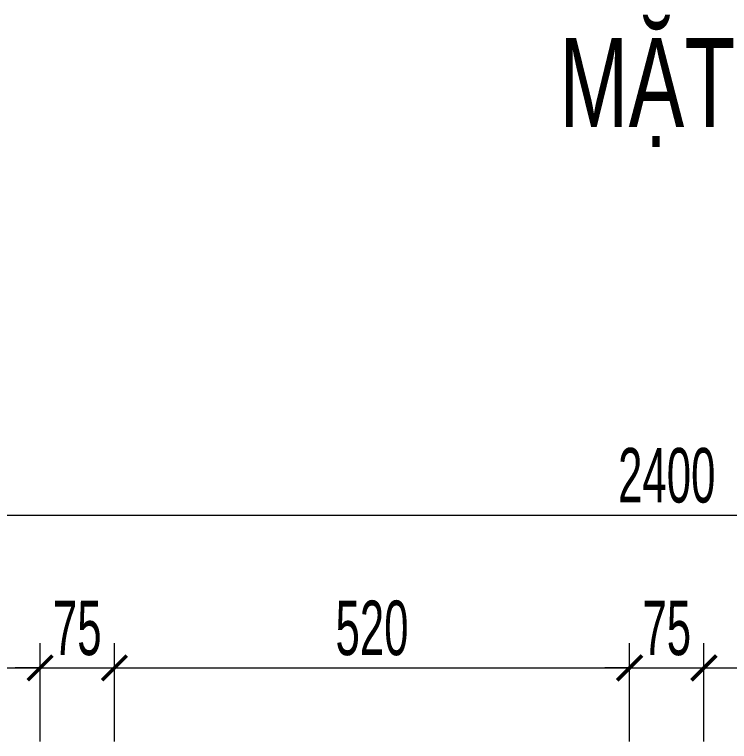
# Model space of a CAD drawing. Header units: millimetres. Extents: x 1336014 to 2939047, y -333549 to -60566.
# Drawn here: x 1457916 to 1458637, y -217360 to -216626 of the extents above; entities that cross this region are included whole.
import ezdxf

# ---------------------------------------------------------------- set-up
doc = ezdxf.new("R2010")
doc.units = ezdxf.units.MM
doc.header["$MEASUREMENT"] = 0
doc.layers.add('08.Dim', color=156, linetype='Continuous', lineweight=15)
doc.layers.add('10.Text', color=254, linetype='Continuous', lineweight=18)
doc.styles.add('TT5_Ghi chu 1', font='', dxfattribs={"width": 0.7, "height": 240})
doc.styles.add('TT5_Text Dim', font='hoatbif.shx', dxfattribs={"width": 0.6})
doc.styles.get('TT5_Ghi chu 1').set_extended_font_data('.VnBlackH')
doc.dimstyles.new('TT5_Dim 1-25', dxfattribs={"dimscale": 25, "dimtxt": 2.2, "dimasz": 1, "dimexe": 1, "dimexo": 0, "dimgap": 0.5, "dimtad": 1, "dimdec": 0, "dimzin": 0, "dimdsep": 46, "dimtxsty": 'TT5_Text Dim', "dimblk": 'ARCHTICK', "dimcen": 0, "dimdle": 1, "dimclrd": 256, "dimclre": 256, "dimclrt": 1, "dimadec": 0, "dimazin": 0, "dimtfac": 0.015, "dimtdec": 0, "dimtix": 1, "dimtmove": 2, "dimatfit": 3, "dimldrblk": 'DOT', "dimfxl": 1, "dimtolj": 1, "dimtzin": 0, "dimlwd": -1, "dimlwe": -1, "dimarcsym": 1})

# ---------------------------------------------------------------- blocks, each defined once
blk = doc.blocks.new('_ARCHTICK')
at = {"const_width": 0.15}
blk.add_lwpolyline([(-0.5, -0.5), (0.5, 0.5)], dxfattribs=at)
blk = doc.blocks.new('*D2108')
at = {"layer": '08.Dim', "ltscale": 200, "transparency": 16777216}
for p, q in [((1457423.38, -217359.91), (1457423.38, -217260.68)), ((1457941.28, -217359.91), (1457941.28, -217260.68)), ((1457398.38, -217285.68), (1457966.28, -217285.68))]:
    blk.add_line(p, q, dxfattribs=at)
at = {"layer": 'Defpoints', "color": 0, "ltscale": 200, "transparency": 16777216}
for p in [(1457941.28, -217285.68), (1457423.38, -217359.91), (1457941.28, -217359.91)]:
    blk.add_point(p, dxfattribs=at)
at = {"layer": '08.Dim', "ltscale": 200, "transparency": 16777216, "xscale": 25, "yscale": 25, "zscale": 25, "rotation": 180}
blk.add_blockref('_ARCHTICK', (1457423.38, -217285.68), dxfattribs=at)
at = {"layer": '08.Dim', "ltscale": 200, "transparency": 16777216, "xscale": 25, "yscale": 25, "zscale": 25}
blk.add_blockref('_ARCHTICK', (1457941.28, -217285.68), dxfattribs=at)
at = {"layer": '08.Dim', "color": 1, "ltscale": 200, "transparency": 16777216, "insert": (1457682.33, -217245.68), "char_height": 55, "attachment_point": 5, "style": 'TT5_Text Dim'}
blk.add_mtext('\\A1;518', dxfattribs=at)
blk = doc.blocks.new('_DOT')
blk.add_line((-0.5, 0), (-1, 0))
at = {"const_width": 0.5}
blk.add_lwpolyline([(-0.25, 0, 1), (0.25, 0, 1)], format="xyb", close=True, dxfattribs=at)
blk = doc.blocks.new('*D2109')
at = {"layer": '08.Dim', "ltscale": 200, "transparency": 16777216}
for p, q in [((1457941.28, -217359.91), (1457941.28, -217260.68)), ((1458016.28, -217359.91), (1458016.28, -217260.68)), ((1457941.28, -217285.68), (1457916.28, -217285.68)), ((1457941.28, -217285.68), (1458016.28, -217285.68)), ((1458016.28, -217285.68), (1458041.28, -217285.68))]:
    blk.add_line(p, q, dxfattribs=at)
at = {"layer": 'Defpoints', "color": 0, "ltscale": 200, "transparency": 16777216}
for p in [(1458016.28, -217285.68), (1457941.28, -217359.91), (1458016.28, -217359.91)]:
    blk.add_point(p, dxfattribs=at)
at = {"layer": '08.Dim', "ltscale": 200, "transparency": 16777216, "xscale": 25, "yscale": 25, "zscale": 25}
blk.add_blockref('_ARCHTICK', (1457941.28, -217285.68), dxfattribs=at)
at = {"layer": '08.Dim', "ltscale": 200, "transparency": 16777216, "xscale": 25, "yscale": 25, "zscale": 25, "rotation": 180}
blk.add_blockref('_ARCHTICK', (1458016.28, -217285.68), dxfattribs=at)
at = {"layer": '08.Dim', "color": 1, "ltscale": 200, "transparency": 16777216, "insert": (1457978.78, -217245.68), "char_height": 55, "attachment_point": 5, "style": 'TT5_Text Dim'}
blk.add_mtext('\\A1;75', dxfattribs=at)
blk = doc.blocks.new('*D2110')
at = {"layer": '08.Dim', "ltscale": 200, "transparency": 16777216}
for p, q in [((1458016.28, -217359.91), (1458016.28, -217260.68)), ((1458535.88, -217359.91), (1458535.88, -217260.68)), ((1457991.28, -217285.68), (1458560.88, -217285.68))]:
    blk.add_line(p, q, dxfattribs=at)
at = {"layer": 'Defpoints', "color": 0, "ltscale": 200, "transparency": 16777216}
for p in [(1458535.88, -217285.68), (1458016.28, -217359.91), (1458535.88, -217359.91)]:
    blk.add_point(p, dxfattribs=at)
at = {"layer": '08.Dim', "ltscale": 200, "transparency": 16777216, "xscale": 25, "yscale": 25, "zscale": 25, "rotation": 180}
blk.add_blockref('_ARCHTICK', (1458016.28, -217285.68), dxfattribs=at)
at = {"layer": '08.Dim', "ltscale": 200, "transparency": 16777216, "xscale": 25, "yscale": 25, "zscale": 25}
blk.add_blockref('_ARCHTICK', (1458535.88, -217285.68), dxfattribs=at)
at = {"layer": '08.Dim', "color": 1, "ltscale": 200, "transparency": 16777216, "insert": (1458276.08, -217245.68), "char_height": 55, "attachment_point": 5, "style": 'TT5_Text Dim'}
blk.add_mtext('\\A1;520', dxfattribs=at)
blk = doc.blocks.new('*D2111')
at = {"layer": '08.Dim', "ltscale": 200, "transparency": 16777216}
for p, q in [((1458535.88, -217359.91), (1458535.88, -217260.68)), ((1458610.88, -217359.91), (1458610.88, -217260.68)), ((1458535.88, -217285.68), (1458510.88, -217285.68)), ((1458535.88, -217285.68), (1458610.88, -217285.68)), ((1458610.88, -217285.68), (1458635.88, -217285.68))]:
    blk.add_line(p, q, dxfattribs=at)
at = {"layer": 'Defpoints', "color": 0, "ltscale": 200, "transparency": 16777216}
for p in [(1458610.88, -217285.68), (1458535.88, -217359.91), (1458610.88, -217359.91)]:
    blk.add_point(p, dxfattribs=at)
at = {"layer": '08.Dim', "ltscale": 200, "transparency": 16777216, "xscale": 25, "yscale": 25, "zscale": 25}
blk.add_blockref('_ARCHTICK', (1458535.88, -217285.68), dxfattribs=at)
at = {"layer": '08.Dim', "ltscale": 200, "transparency": 16777216, "xscale": 25, "yscale": 25, "zscale": 25, "rotation": 180}
blk.add_blockref('_ARCHTICK', (1458610.88, -217285.68), dxfattribs=at)
at = {"layer": '08.Dim', "color": 1, "ltscale": 200, "transparency": 16777216, "insert": (1458573.38, -217245.68), "char_height": 55, "attachment_point": 5, "style": 'TT5_Text Dim'}
blk.add_mtext('\\A1;75', dxfattribs=at)
blk = doc.blocks.new('*D2112')
at = {"layer": '08.Dim', "ltscale": 200, "transparency": 16777216}
for p, q in [((1458610.88, -217359.91), (1458610.88, -217260.68)), ((1459130.48, -217359.91), (1459130.48, -217260.68)), ((1458585.88, -217285.68), (1459155.48, -217285.68))]:
    blk.add_line(p, q, dxfattribs=at)
at = {"layer": 'Defpoints', "color": 0, "ltscale": 200, "transparency": 16777216}
for p in [(1459130.48, -217285.68), (1458610.88, -217359.91), (1459130.48, -217359.91)]:
    blk.add_point(p, dxfattribs=at)
at = {"layer": '08.Dim', "ltscale": 200, "transparency": 16777216, "xscale": 25, "yscale": 25, "zscale": 25, "rotation": 180}
blk.add_blockref('_ARCHTICK', (1458610.88, -217285.68), dxfattribs=at)
at = {"layer": '08.Dim', "ltscale": 200, "transparency": 16777216, "xscale": 25, "yscale": 25, "zscale": 25}
blk.add_blockref('_ARCHTICK', (1459130.48, -217285.68), dxfattribs=at)
at = {"layer": '08.Dim', "color": 1, "ltscale": 200, "transparency": 16777216, "insert": (1458870.68, -217245.68), "char_height": 55, "attachment_point": 5, "style": 'TT5_Text Dim'}
blk.add_mtext('\\A1;520', dxfattribs=at)
blk = doc.blocks.new('*D2101')
at = {"layer": '08.Dim', "ltscale": 200, "transparency": 16777216}
for p, q in [((1457373.38, -217359.91), (1457373.38, -217106.68)), ((1459773.38, -217359.91), (1459773.38, -217106.68)), ((1457348.38, -217131.68), (1459798.38, -217131.68))]:
    blk.add_line(p, q, dxfattribs=at)
at = {"layer": 'Defpoints', "color": 0, "ltscale": 200, "transparency": 16777216}
for p in [(1459773.38, -217131.68), (1457373.38, -217359.91), (1459773.38, -217359.91)]:
    blk.add_point(p, dxfattribs=at)
at = {"layer": '08.Dim', "ltscale": 200, "transparency": 16777216, "xscale": 25, "yscale": 25, "zscale": 25, "rotation": 180}
blk.add_blockref('_ARCHTICK', (1457373.38, -217131.68), dxfattribs=at)
at = {"layer": '08.Dim', "ltscale": 200, "transparency": 16777216, "xscale": 25, "yscale": 25, "zscale": 25}
blk.add_blockref('_ARCHTICK', (1459773.38, -217131.68), dxfattribs=at)
at = {"layer": '08.Dim', "color": 1, "ltscale": 200, "transparency": 16777216, "insert": (1458573.38, -217091.68), "char_height": 55, "attachment_point": 5, "style": 'TT5_Text Dim'}
blk.add_mtext('\\A1;2400', dxfattribs=at)

msp = doc.modelspace()

# ---------------------------------------------------------------- texts
at = {"layer": '10.Text', "style": 'TT5_Ghi chu 1', "width": 0.7}
msp.add_text('mÆt ®øng', height=90, dxfattribs=at).set_placement((1458464.71, -216740.05))

# ---------------------------------------------------------------- dimensions: what is measured, and where the dimension line sits
at = {"layer": '08.Dim', "ltscale": 200}
for base, p1, p2, picture, middle in [((1459773.38, -217131.68), (1457373.38, -217359.91), (1459773.38, -217359.91), '*D2101', (1458573.38, -217091.68)), ((1457941.28, -217285.68), (1457423.38, -217359.91), (1457941.28, -217359.91), '*D2108', (1457682.33, -217245.68)), ((1458016.28, -217285.68), (1457941.28, -217359.91), (1458016.28, -217359.91), '*D2109', (1457978.78, -217245.68)), ((1458535.88, -217285.68), (1458016.28, -217359.91), (1458535.88, -217359.91), '*D2110', (1458276.08, -217245.68)), ((1458610.88, -217285.68), (1458535.88, -217359.91), (1458610.88, -217359.91), '*D2111', (1458573.38, -217245.68)), ((1459130.48, -217285.68), (1458610.88, -217359.91), (1459130.48, -217359.91), '*D2112', (1458870.68, -217245.68))]:
    dim = msp.add_linear_dim(base=base, p1=p1, p2=p2, dimstyle='TT5_Dim 1-25', dxfattribs=at)
    dim.commit()
    dim.dimension.update_dxf_attribs({"geometry": picture, "text_midpoint": middle})

doc.saveas('drawing.dxf')
